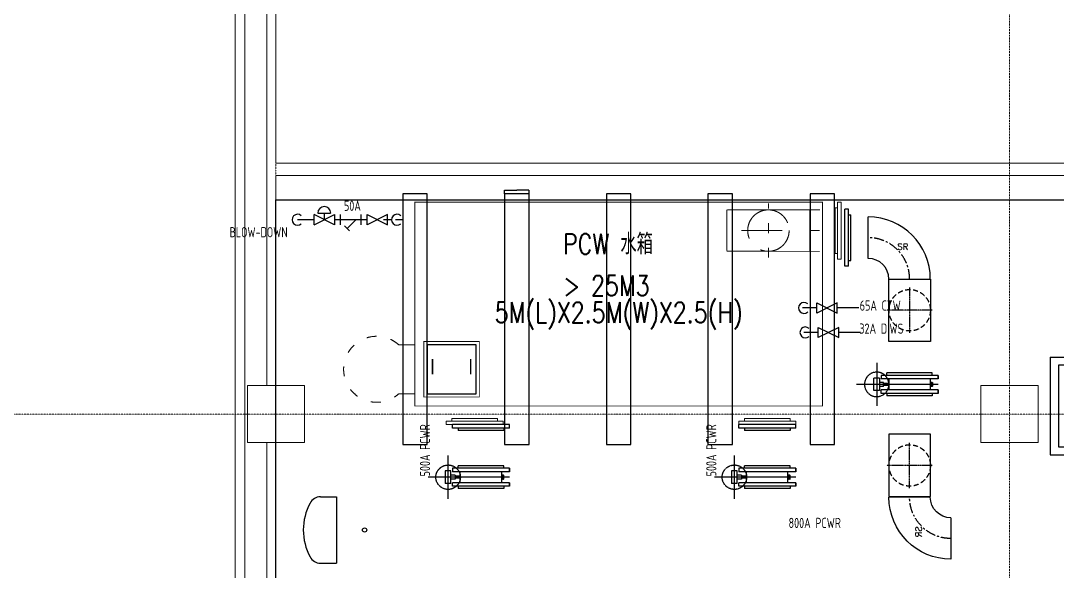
# Model space of a CAD drawing. Extents: x -181672 to 290600, y -29000 to 395522.
# Drawn here: x -3131 to 9586, y 43073 to 49823 of the extents above; entities that cross this region are included whole.
import ezdxf
from ezdxf.enums import TextEntityAlignment as Align

# ---------------------------------------------------------------- set-up
doc = ezdxf.new("R2010")
doc.units = 0
doc.header["$LTSCALE"] = 10
for name, pattern in [('H12PL2$0$JJP_三點線', [0.9, 0.3, -0.15, 0, -0.15, 0, -0.15, 0, -0.15]), ('XFM7P20PCW$0$CENTER', [2, 1.25, -0.25, 0.25, -0.25]), ('XFM7P20PCW$0$CENTER2', [1.125, 0.75, -0.125, 0.125, -0.125]), ('XFM7P20PCW$0$HIDDEN', [9.524999999999999, 6.35, -3.175]), ('XFM7Q20PCW-200K$0$ACAD_ISO03W100', [30, 12, -18]), ('XFM7Q20PCW-200K$0$Dashed', [2, 1, -1])]:
    doc.linetypes.add(name, pattern=pattern)
for name, color, linetype in [('H12PL2$0$A-WALL-EX', 252, 'Continuous'), ('H12PL2$0$A-WALL-IN', 252, 'Continuous'), ('H12PL2$0$S-COL', 252, 'Continuous'), ('H12PL2$0$S-GRID', 252, 'Continuous'), ('XFM7P20PCW$0$M-CWTR-CENT', 252, 'XFM7P20PCW$0$CENTER'), ('XFM7P20PCW$0$M-CWTR-VAVE', 252, 'Continuous'), ('XFM7P20PCW$0$P-EQU-PCW', 252, 'Continuous'), ('XFM7P20PCW$0$P-PCWR-20.7-P', 252, 'Continuous'), ('XFM7P20PCW$0$U-PCW-PIPE', 252, 'Continuous'), ('XFM7P20PCW$0$U-PCW-TXT', 252, 'Continuous'), ('XFM7P20PCW$0$U-PCW-V', 252, 'Continuous'), ('XFM7Q20PCW-200K$0$U-CDA-TXT', 4, 'Continuous')]:
    doc.layers.add(name, color=color, linetype=linetype)
doc.layers.add('XFM7Q20PCW-200K$0$PCW EQ', color=22, linetype='Continuous', lineweight=9)
doc.layers.add('XFM7Q20PCW-200K$0$PCW EQ (FUTURE)', color=252, linetype='XFM7Q20PCW-200K$0$ACAD_ISO03W100', lineweight=9)
doc.styles.add('XFM7P20PCW$0$181FB2-FEQU$0$ROMANS', font='romans.shx', dxfattribs={"width": 0.8})
doc.styles.add('XFM7P20PCW$0$aa-txt', font='isocp.shx', dxfattribs={"bigfont": 'chineset'})
doc.styles.add('XFM7P20PCW$0$Standard', font='txt.shx', dxfattribs={"bigfont": 'chineset.shx'})
doc.styles.add('XFM7Q20PCW-200K$0$aa-txt', font='simplex.shx', dxfattribs={"width": 0.8, "bigfont": 'chineset.shx'})
doc.dimstyles.new('XFM7P20PCW$0$Standard', dxfattribs={"dimtxt": 0.18, "dimasz": 0.18, "dimexe": 0.18, "dimexo": 0.0625, "dimgap": 0.09, "dimtad": 0, "dimtih": 1, "dimtoh": 1, "dimdec": 4, "dimzin": 0, "dimdsep": 46, "dimtxsty": 'XFM7P20PCW$0$Standard', "dimcen": 0.09, "dimadec": 0, "dimazin": 0, "dimtfac": 1, "dimtdec": 4, "dimtofl": 0, "dimtmove": 0, "dimatfit": 3, "dimfxl": 1, "dimtolj": 1, "dimtzin": 0, "dimarcsym": 0})

# ---------------------------------------------------------------- blocks, each defined once
blk = doc.blocks.new('H12PL2')
at = {"layer": 'H12PL2$0$A-WALL-EX', "lineweight": 0, "flags": 128}
for points in [[(-499.9999999999948, 83000.00000000029), (-500.0000000000055, 25000)], [(-380.0000000000055, 25000), (-379.9999999999948, 82880.00000000028)]]:
    blk.add_lwpolyline(points, dxfattribs=at)
at = {"layer": 'H12PL2$0$A-WALL-IN', "lineweight": 0, "flags": 128}
for points in [[(-112.499999999841, 59650), (-112.4999999998451, 45350)], [(1.557029465102518e-10, 48075), (1.590242966831355e-10, 59649.99999999999)], [(13684.99999999988, 48075), (1.56319401867222e-10, 48075)], [(1.56319401867222e-10, 47925), (14192.49996200202, 47925)], [(1.549210303788385e-10, 45350), (1.556599052553116e-10, 47925)], [(-112.4999999998453, 44650), (-112.4999999998494, 30350)], [(1.506169048848208e-10, 30350), (1.547201711891177e-10, 44650)]]:
    blk.add_lwpolyline(points, dxfattribs=at)
at = {"layer": 'H12PL2$0$S-COL', "lineweight": 0, "flags": 128}
for points in [[(-349.9999999999982, 44650), (350.0000000000018, 44650), (350.0000000000018, 45350), (-349.9999999999982, 45350)], [(8650.000000000375, 44650), (9350.000000000375, 44650), (9350.000000000375, 45350), (8650.000000000375, 45350)]]:
    blk.add_lwpolyline(points, close=True, dxfattribs=at)
at = {"layer": 'H12PL2$0$S-GRID', "linetype": 'H12PL2$0$JJP_三點線', "lineweight": 0}
for p, q in [((1.557145003924043e-10, 128250), (1.305875839912069e-10, -28000)), ((9000.000000000375, 128250), (9000.00000000035, -28000)), ((-28999.99999999985, 45000), (289599.9999999999, 45000))]:
    blk.add_line(p, q, dxfattribs=at)
blk = doc.blocks.new('XFM7P20PCW$0$Ca-800')
for p, q in [((-40.63999999999987, 0), (40.63999999999942, 0)), ((-40.63999999999987, -19.67765754930497), (-40.63999999999987, 0)), ((40.63999999999851, -19.67765754930451), (40.63999999999942, 0))]:
    blk.add_line(p, q)
for centre, radius, start, end in [((-26.22973333328218, -19.67765754933635), 14.41026666671772, 179.9999999998697, 241.9495431838868), ((26.22973333328218, -19.67765754933635), 14.41026666671772, 298.0504568161132, 1.302755197527456e-10), ((4.547473508864641e-13, 29.54866666666658), 70.18866666666534, 241.9495431841197, 298.0504568158803)]:
    blk.add_arc(centre, radius, start, end)
blk = doc.blocks.new('XFM7P20PCW$0$PCW-DOSING')
for p, q in [((170, 120), (-170, 120.0000000000073)), ((-170, 120.0000000000073), (-170, 7.275957614183426e-12)), ((170, 0), (170, 120)), ((160, 110), (-160, 110.0000000000073)), ((-160, 110.0000000000073), (-160, 10.00000000000728)), ((152, 102), (-152, 102.0000000000073)), ((-152, 102.0000000000073), (-152, 18.00000000000728)), ((152, 18), (152, 102)), ((160, 10), (160, 110)), ((-152, 18.00000000000728), (152, 18)), ((170, 0), (-170, 7.275957614183426e-12)), ((-160, 10.00000000000728), (160, 10))]:
    blk.add_line(p, q)
for points in [[(-74.99999999999636, 44.99999999999636), (-49.99999999999636, 44.99999999999636), (-49.99999999999636, 74.99999999999636), (-74.99999999999636, 74.99999999999636)], [(-44.99999999999636, 44.99999999999636), (-19.99999999999636, 44.99999999999636), (-19.99999999999636, 74.99999999999636), (-44.99999999999636, 74.99999999999636)], [(-14.99999999999636, 44.99999999999636), (10.00000000000364, 44.99999999999636), (10.00000000000364, 74.99999999999636), (-14.99999999999636, 74.99999999999636)], [(65.00000000000364, 75.00000000000364), (65.00000000000364, 44.99999999999636), (15.00000000000364, 44.99999999999636), (15.00000000000364, 75.00000000000364)], [(120.0000000000036, 75.00000000000364), (120.0000000000036, 44.99999999999636), (70.00000000000364, 44.99999999999636), (70.00000000000364, 75.00000000000364)]]:
    blk.add_lwpolyline(points, close=True)
at = {"linetype": 'Continuous'}
blk.add_circle((-99.99999999999636, 60.00000000000728), 20, dxfattribs=at)
at = {"style": 'XFM7P20PCW$0$181FB2-FEQU$0$ROMANS', "width": 0.8}
blk.add_attdef('NAME', text='', height=30, dxfattribs=at).set_placement((0, 152.3514932013422), align=Align.MIDDLE)
blk = doc.blocks.new('XFM7P20PCW$0$SL20')
at = {"color": 0, "linetype": 'ByBlock'}
for p, q in [((0, -34.92500000000007), (0, 34.92499999999995)), ((4.286249999999995, 34.92499999999995), (0, 34.92499999999995)), ((4.286249999999995, -34.92500000000007), (4.286249999999995, 34.92499999999995)), ((4.286249999999995, 27.93999999999994), (7.302500000000009, 27.93999999999994)), ((7.302500000000009, -27.94000000000005), (7.302500000000009, 27.93999999999994)), ((4.286249999999995, -34.92500000000007), (0, -34.92500000000007)), ((4.286249999999995, -27.94000000000005), (7.302500000000009, -27.94000000000005))]:
    blk.add_line(p, q, dxfattribs=at)
blk = doc.blocks.new('XFM7P20PCW$0$A$C4E284B51')
at = {"color": 1}
for p, q in [((57710.59169930325, -10947.60559663876), (57710.59169930324, -9949.231957551732)), ((57446.09261878484, -10195.35975598193), (57975.09077982211, -10195.35975598193))]:
    blk.add_line(p, q, dxfattribs=at)
at = {"layer": 'XFM7P20PCW$0$M-CWTR-VAVE'}
for p, q in [((57786.95291247393, -10160.35975598193), (57634.23094286933, -10160.35975598193)), ((57634.23094286933, -10230.35975598186), (57634.23094286933, -10160.35975598193)), ((57786.95291247393, -10230.35975598196), (57786.95291247393, -10160.35975598193)), ((57634.23094286933, -10230.35975598186), (57786.95291247393, -10230.35975598196)), ((57685.49366008758, -10280.55583441329), (57685.49366008758, -10230.35975598193)), ((57735.68973851891, -10280.55583441329), (57685.49366008758, -10280.55583441329)), ((57698.04267969541, -10344.35559663879), (57698.04267969541, -10280.55583441329)), ((57723.14071891108, -10344.35559663879), (57723.14071891108, -10280.55583441329)), ((57735.68973851891, -10280.55583441329), (57735.68973851891, -10230.35975598193)), ((57643.12294930313, -10344.35559663879), (57778.06044930301, -10344.35559663879)), ((57643.12294930313, -10852.3555966389), (57778.06044930301, -10852.3555966389)), ((57685.49366008758, -10875.58328539379), (57685.49366008758, -10857.375204467)), ((57691.76816989144, -10880.60289323652), (57729.41522871493, -10880.60289323652)), ((57698.04267969541, -10875.58328539379), (57698.04267969541, -10857.37520447941)), ((57723.14071891108, -10875.58328539379), (57723.14071891108, -10857.37520442753)), ((57735.68973851891, -10875.58328539379), (57735.68973851891, -10857.37520442753)), ((57643.12294930313, -10947.60559663862), (57600.26044930308, -10947.60559663862)), ((57778.06044930301, -10947.60559663862), (57820.92294930306, -10947.60559663862))]:
    blk.add_line(p, q, dxfattribs=at)
at = {"layer": 'XFM7P20PCW$0$M-CWTR-VAVE', "linetype": 'XFM7P20PCW$0$CENTER2'}
blk.add_circle((57710.59169930348, -10195.35975598193), 150, dxfattribs=at)
at = {"layer": 'XFM7P20PCW$0$M-CWTR-VAVE'}
for centre, radius, start, end in [((57679.21915028361, -10858.78696918809), 6.431372549021235, 12.68038349177101, 90), ((57691.76816989144, -10858.78696918809), 6.431372549021235, 12.68038349177101, 167.319616508229), ((57691.76816989144, -10874.17152068732), 6.431372549021235, 192.680383491771, 347.319616508229), ((57710.59169930324, -10870.55167507044), 18.19607843137503, 46.39718102745739, 133.6028189725426), ((57710.59169930324, -10862.40681480494), 18.19607843137503, 226.3971810274574, 313.6028189725427), ((57729.41522871493, -10858.78696918809), 6.431372549021235, 12.68038349177101, 167.319616508229), ((57729.41522871493, -10874.17152068732), 6.431372549021235, 192.680383491771, 347.319616508229), ((57741.96424832277, -10858.78696918809), 6.431372549021235, 90, 167.319616508229)]:
    blk.add_arc(centre, radius, start, end, dxfattribs=at)
at = {"layer": 'XFM7P20PCW$0$M-CWTR-VAVE', "yscale": 10, "zscale": 10}
for p, xscale in [((57643.12294930313, -10598.35559663862), -10), ((57778.06044930301, -10598.35559663876), 10)]:
    blk.add_blockref('XFM7P20PCW$0$SL20', p, dxfattribs=dict(at, xscale=xscale))
blk = doc.blocks.new('XFM7P20PCW$0$A$C58828169')
at = {"color": 1, "linetype": 'XFM7P20PCW$0$CENTER'}
for p, q in [((466.5227012373216, 926.4223261040825), (466.5227012373216, 366.4223261046063)), ((2369.878773950419, 926.4223261040815), (2369.878773950419, 366.4223261046054)), ((186.5227012375835, 646.4223261043444), (746.5227012370597, 646.4223261043444)), ((2649.878773950157, 646.4223261043435), (2089.878773950681, 646.4223261043444))]:
    blk.add_line(p, q, dxfattribs=at)
at = {"layer": 'XFM7P20PCW$0$P-PCWR-20.7-P'}
for points in [[(84.78429272031644, 904.0529693231874), (848.2611097546614, 904.0529693231874), (848.2611097546614, 395.1236390866325), (84.78429272031644, 395.1236390866325)], [(2751.617182467424, 904.0529693231865), (1988.140365433079, 904.0529693231874), (1988.140365433079, 395.1236390866325), (2751.617182467424, 395.1236390866316)]]:
    blk.add_lwpolyline(points, close=True, dxfattribs=at)
at = {"layer": 'XFM7P20PCW$0$P-PCWR-20.7-P', "color": 1, "linetype": 'XFM7P20PCW$0$HIDDEN'}
for centre in [(466.5227012374962, 650.0529693231874), (2369.878773950244, 650.0529693231865)]:
    blk.add_circle(centre, 254, dxfattribs=at)
at = {"xscale": -1, "rotation": 180}
blk.add_blockref('XFM7P20PCW$0$A$C4E284B51', (-56334.78310806971, -9950.236116894863), dxfattribs=at)
blk = doc.blocks.new('XFM7P20PCW$0$90h-20')
at = {"ltscale": 1000}
for p, q in [((4.35795103145847, 25.40000000002328), (4.35795103145847, 76.20000000001164)), ((29.75795103148175, 0), (80.55795103147011, 0))]:
    blk.add_line(p, q, dxfattribs=at)
for radius in [76.2, 25.40000000000001]:
    blk.add_arc((4.35795103145847, 0), radius, 0, 90, dxfattribs=at)
at = {"layer": 'XFM7P20PCW$0$M-CWTR-CENT'}
blk.add_arc((4.35795103145847, 0), 50.80000000000001, 0, 90, dxfattribs=at)
at = {"style": 'XFM7P20PCW$0$Standard'}
blk.add_text('SR', height=7.5, dxfattribs=at).set_placement((40.27897551573551, 35.92102448427613))
blk = doc.blocks.new('XFM7P20PCW$0$SL500')
for p, q in [((0, -34.92500000000007), (0, 34.92499999999995)), ((4.286249999999995, 34.92499999999995), (0, 34.92499999999995)), ((4.286249999999995, -34.92500000000007), (4.286249999999995, 34.92499999999995)), ((4.286249999999995, 27.93999999999994), (7.302500000000009, 27.93999999999994)), ((7.302500000000009, -27.94000000000005), (7.302500000000009, 27.93999999999994)), ((4.286249999999995, -34.92500000000007), (0, -34.92500000000007)), ((4.286249999999995, -27.94000000000005), (7.302500000000009, -27.94000000000005))]:
    blk.add_line(p, q)
blk = doc.blocks.new('*D593')
at = {"color": 0, "lineweight": -2, "transparency": 16777216}
for p, q in [((2804.68288735603, 47699.5625), (2804.68288735603, 47745.35426252738)), ((2804.86288735603, 47745.17426252738), (2954.05288735603, 47745.17426252738)), ((3104.50288735603, 47745.17426252738), (2955.31288735603, 47745.17426252738)), ((3104.68288735603, 47699.5625), (3104.68288735603, 47745.35426252738))]:
    blk.add_line(p, q, dxfattribs=at)
at = {"color": 0, "transparency": 16777216}
for points in [[(2804.86288735603, 47745.20426252738), (2804.86288735603, 47745.14426252738), (2804.68288735603, 47745.17426252738)], [(3104.50288735603, 47745.20426252738), (3104.50288735603, 47745.14426252738), (3104.68288735603, 47745.17426252738)]]:
    blk.add_solid(points, dxfattribs=at)
at = {"layer": 'DEFPOINTS', "color": 0, "transparency": 16777216}
for p in [(2804.68288735603, 47745.17426252738), (2804.68288735603, 47699.5), (3104.68288735603, 47699.5)]:
    blk.add_point(p, dxfattribs=at)
at = {"color": 0, "transparency": 16777216, "insert": (2954.68288735603, 47745.17426252738), "char_height": 0.18, "attachment_point": 5, "style": 'XFM7P20PCW$0$Standard'}
blk.add_mtext('\\A1;300.0000', dxfattribs=at)
blk = doc.blocks.new('XFM7Q20PCW-200K$0$SL500')
for p, q in [((0, -34.92500000000007), (0, 34.92499999999995)), ((4.286249999999995, 34.92499999999995), (0, 34.92499999999995)), ((4.286249999999995, -34.92500000000007), (4.286249999999995, 34.92499999999995)), ((4.286249999999995, 27.93999999999994), (7.302500000000009, 27.93999999999994)), ((7.302500000000009, -27.94000000000005), (7.302500000000009, 27.93999999999994)), ((4.286249999999995, -34.92500000000007), (0, -34.92500000000007)), ((4.286249999999995, -27.94000000000005), (7.302500000000009, -27.94000000000005))]:
    blk.add_line(p, q)
blk = doc.blocks.new('XFM7Q20PCW-200K')
at = {"color": 9}
for points in [[(1554.68288735603, 44628.7481116642), (1854.68288735603, 44628.7481116642), (1854.68288735603, 47699.5), (1554.68288735603, 47699.5)], [(2804.68288735603, 44628.7481116642), (3104.68288735603, 44628.7481116642), (3104.68288735603, 47699.5), (2804.68288735603, 47699.5)], [(4054.68288735603, 44628.7481116642), (4354.68288735603, 44628.7481116642), (4354.68288735603, 47699.5), (4054.68288735603, 47699.5)], [(5300, 44628.7481116642), (5600, 44628.7481116642), (5600, 47699.5), (5300, 47699.5)], [(6554.68288735603, 44628.7481116642), (6854.68288735603, 44628.7481116642), (6854.68288735603, 47699.5), (6554.68288735603, 47699.5)]]:
    blk.add_lwpolyline(points, close=True, dxfattribs=at)
blk.add_lwpolyline([(0, 47628.7481116642), (17450.00000000006, 47628.7481116642), (17450.00000000006, 29914.99999999994), (0, 29914.99999999994)], close=True)
at = {"layer": 'XFM7Q20PCW-200K$0$PCW EQ', "color": 252, "linetype": 'XFM7Q20PCW-200K$0$Dashed', "ltscale": 50}
blk.add_line((5711.550488566678, 47250.33447185484), (6549.750488566679, 47250.33447185491), dxfattribs=at)
blk.add_lwpolyline([(6041.750488566669, 47504.33447185486), (5533.750488566669, 47504.33447185488), (5533.750488566651, 46996.33447185488), (6041.750488566651, 46996.33447185486)], dxfattribs=at)
blk.add_circle((6041.750488566679, 47250.33447185486), 254, dxfattribs=at)
blk.add_arc((6041.750488566679, 47250.33447185486), 254, 90, 270, dxfattribs=at)
at = {"layer": 'XFM7Q20PCW-200K$0$PCW EQ (FUTURE)'}
for p, q in [((6041.75048856669, 46920.13447185486), (6041.750488566667, 47580.53447185486)), ((6551.39609043729, 47504.32914107942), (6706.328489227521, 47503.3253521173)), ((6549.750488566679, 47250.33447185488), (6704.68288735603, 47249.33068289277)), ((6548.104886696067, 46996.33980263033), (6703.037285484538, 46995.33601366823))]:
    blk.add_line(p, q, dxfattribs=at)
at = {"layer": 'XFM7Q20PCW-200K$0$PCW EQ (FUTURE)', "const_width": 10}
for points in [[(1704.68288735603, 47599.5), (1704.68288735603, 45099.5), (6704.68288735603, 45099.5), (6704.68288735603, 47599.5)], [(1814.68288735603, 45209.5), (2494.68288735603, 45209.5), (2494.68288735603, 45889.5), (1814.68288735603, 45889.5)], [(1854.68288735603, 45249.5), (2454.68288735603, 45249.5), (2454.68288735603, 45849.5), (1854.68288735603, 45849.5)], [(1924.98901089537, 45671.21658938419), (1916.068800021079, 45671.21658938419), (1916.068800021079, 45494.19014799548), (1924.98901089537, 45494.19014799548)], [(2384.37676381669, 45671.21658938419), (2393.29697469098, 45671.21658938419), (2393.29697469098, 45494.19014799548), (2384.37676381669, 45494.19014799548)]]:
    blk.add_lwpolyline(points, close=True, dxfattribs=at)
for points in [[(6041.750488566669, 47504.33447185486), (6549.750488566669, 47504.33447185488), (6549.750488566688, 46996.33447185488), (6041.750488566688, 46996.33447185486)], [(1506.734263633786, 45249.5), (1704.68288735603, 45249.5), (1704.68288735603, 45849.5), (1506.734263633786, 45849.5)]]:
    blk.add_lwpolyline(points, dxfattribs=at)
at = {"layer": 'XFM7Q20PCW-200K$0$PCW EQ (FUTURE)'}
blk.add_arc((1234.989151628106, 45549.5), 404.7782181627117, 47.82918007056124, 312.1708199294388, dxfattribs=at)
at = {"layer": 'XFM7Q20PCW-200K$0$PCW EQ (FUTURE)', "xscale": -10, "yscale": 10, "zscale": 10}
blk.add_blockref('XFM7Q20PCW-200K$0$SL500', (6932.640286145362, 47248.32689393094), dxfattribs=at)
at = {"layer": 'XFM7Q20PCW-200K$0$PCW EQ (FUTURE)', "xscale": -10, "yscale": 10, "zscale": 10, "rotation": 270}
for p in [(2438.189420752689, 44871.54260121095), (6028.4093818611, 44871.54260121067)]:
    blk.add_blockref('XFM7Q20PCW-200K$0$SL500', p, dxfattribs=at)
at = {"layer": 'XFM7Q20PCW-200K$0$U-CDA-TXT', "char_height": 250, "attachment_point": 1, "style": 'XFM7Q20PCW-200K$0$aa-txt'}
for s, insert in [('PCW 水箱', (3522.194235332543, 47210.46578256093)), ('> 25M3', (3522.194235332543, 46699.87354839646)), ('5M(L)X2.5M(W)X2.5(H)', (2683.39526355057, 46370.80090854672))]:
    blk.add_mtext(s, dxfattribs=dict(at, insert=insert))
blk = doc.blocks.new('XFM7P20PCW')
for points in [[(0, 47628.7481116642), (17450.00000000006, 47628.7481116642), (17450.00000000006, 29914.99999999994), (0, 29914.99999999994)], [(1854.68288735603, 45249.5), (2454.68288735603, 45249.5), (2454.68288735603, 45849.5), (1854.68288735603, 45849.5)]]:
    blk.add_lwpolyline(points, close=True)
at = {"layer": 'XFM7P20PCW$0$P-PCWR-20.7-P'}
blk.add_circle((1087.196473450866, 43579.71752358214), 25.95344911832217, dxfattribs=at)
at = {"layer": 'XFM7P20PCW$0$U-PCW-PIPE'}
for p, q in [((468.1761830831092, 47383.54260121072), (264.0340713983314, 47383.54260121072)), ((788.4249486030458, 47383.54260020955), (718.1744701815333, 47383.54260020955)), ((1119.585905395637, 47383.54260020955), (1042.018497884404, 47383.54260020955)), ((1416.409381859834, 47383.54260121072), (1317.996642072234, 47383.54260071013)), ((1566.409381859834, 47383.54260121072), (1467.996642072234, 47383.54260071013)), ((6559.376591711694, 46301.54260121067), (6460.963851924094, 46301.54260071008)), ((6636.943999222927, 46301.54260798138), (6559.376591711694, 46301.54260798138)), ((7152.393444065423, 46301.54260071008), (6886.941996111924, 46301.54260071008)), ((6576.822121648624, 46001.54260171127), (6478.409381861024, 46001.54260121068)), ((6654.389529159856, 46001.54260848198), (6576.822121648624, 46001.54260848198)), ((7169.838974002352, 46001.54260121068), (6904.387526048853, 46001.54260121068))]:
    blk.add_line(p, q, dxfattribs=at)
for centre, start, end in [((264.0340713983314, 47383.54260121072), 47.15038599968819, 312.8496140003118), ((1485.442172009163, 47383.54260121072), 47.15038599968819, 312.8496140003118), ((6478.409381861024, 46301.54260121067), 47.15038599966803, 312.849614000332), ((6495.854911797953, 46001.54260171127), 47.15038599966859, 312.8496140003314)]:
    blk.add_arc(centre, 66.666653333336, start, end, dxfattribs=at)
at = {"layer": 'XFM7P20PCW$0$U-PCW-V'}
for p, q in [((718.1744735188695, 47321.04303510925), (468.176179745773, 47446.04216530985)), ((468.1761864204454, 47321.04302176107), (468.176179745773, 47446.04216530985)), ((468.1761864204454, 47321.04302176107), (718.174466844197, 47446.04217865803)), ((513.6027650376345, 47465.40370937852), (670.7795094056783, 47465.40371987103)), ((593.1753182304819, 47465.40371469055), (593.1753266324667, 47383.54260020955)), ((718.174466844197, 47446.04217865803), (718.1744735188695, 47321.04303510925)), ((788.4249519884033, 47446.9409943006), (788.4249452176882, 47320.14421965992)), ((788.4249519884033, 47446.9409943006), (788.4249452176882, 47320.14421965992)), ((1042.018501269471, 47446.94098075917), (1042.018494499047, 47320.14420611966)), ((1042.018501269471, 47446.94098075917), (1042.018497884404, 47383.54259343883)), ((1042.018497884404, 47383.54259343883), (788.4249486030458, 47383.54260698026)), ((978.6201105640648, 47383.54259682535), (872.0172858728474, 47276.93978351723)), ((1042.018497884404, 47383.54259343883), (1042.018494499047, 47320.14420611966)), ((901.7593417472235, 47246.65185063677), (842.52979252355, 47306.96848170897))]:
    blk.add_line(p, q, dxfattribs=at)
for points in [[(1369.583902284634, 47321.04310098752), (1369.583902284634, 47446.04209943158), (1119.585905395637, 47321.04310098752), (1119.585905395637, 47446.04209943158)], [(6886.941996111924, 46239.04310875935), (6886.941996111924, 46364.04210720342), (6636.943999222927, 46239.04310875935), (6636.943999222927, 46364.04210720342)], [(6904.387526048853, 45939.04310925995), (6904.387526048853, 46064.04210770402), (6654.389529159856, 45939.04310925995), (6654.389529159856, 46064.04210770402)]]:
    blk.add_lwpolyline(points, close=True, dxfattribs=at)
blk.add_arc((592.7407062578859, 47465.40371466028), 79.13794122030853, 3.823638614950981e-06, 180.0000038236386, dxfattribs=at)
for name, p, rotation in [('XFM7P20PCW$0$A$C58828169', (7125.476785797431, 46740.32689393067), 270), ('XFM7P20PCW$0$A$C4E284B51', (-8083.03587212446, -13484.10949672892), 90), ('XFM7P20PCW$0$A$C4E284B51', (-4570.474513619836, -13484.10949672893), 90)]:
    blk.add_blockref(name, p, dxfattribs=dict(rotation=rotation))
at = {"layer": 'XFM7P20PCW$0$P-EQU-PCW'}
ref = blk.add_blockref('XFM7P20PCW$0$PCW-DOSING', (11200, 45699.99999999999), dxfattribs=dict(at, xscale=10, yscale=10, zscale=10, rotation=180))
ref.add_attrib('NAME', 'DOSING SYSTEM', dxfattribs={"layer": '0', "height": 250, "style": 'XFM7P20PCW$0$Standard'}).set_placement((11200, 44176.48506798664), align=Align.MIDDLE)
at = {"layer": 'XFM7P20PCW$0$P-PCWR-20.7-P', "xscale": 10, "yscale": 10, "zscale": 10}
for name, p in [('XFM7P20PCW$0$SL500', (6981.409381861027, 47163.54260121064)), ('XFM7P20PCW$0$90h-20', (7223.020914569994, 46655.54260121036))]:
    blk.add_blockref(name, p, dxfattribs=at)
at = {"layer": 'XFM7P20PCW$0$P-PCWR-20.7-P', "yscale": 10, "zscale": 10}
for name, p, xscale, rotation in [('XFM7P20PCW$0$SL500', (2516.40938186059, 44871.54260121068), -10, 90), ('XFM7P20PCW$0$SL500', (6028.970740365214, 44871.54260121067), -10, 90), ('XFM7P20PCW$0$Ca-800', (742.210268552637, 43579.31752358214), 10, 270), ('XFM7P20PCW$0$90h-20', (8282.135759766417, 44026.22466016085), -10, 90)]:
    blk.add_blockref(name, p, dxfattribs=dict(at, xscale=xscale, rotation=rotation))
at = {"layer": 'XFM7P20PCW$0$U-PCW-TXT', "style": 'XFM7P20PCW$0$aa-txt', "width": 0.8}
for s, p in [('50A', (938.3325143671391, 47554.871783953)), ('65A CTW', (7414.097796487422, 46330.97834251337)), ('32A DIWS', (7428.100345833449, 46048.31426310997))]:
    blk.add_text(s, height=124.999975000005, dxfattribs=at).set_placement(p, align=Align.MIDDLE_CENTER)
for s, p in [('BLOW-DOWN', (-568.751335735069, 47168.18680724462)), ('800A PCWR', (6289.426861932625, 43603.38910072847))]:
    blk.add_text(s, height=124.999975000005, dxfattribs=at).set_placement(p)
for p in [(1891.062601318422, 44236.40160875873), (5403.623959823046, 44236.40160875872)]:
    blk.add_text('500A PCWR', height=124.999975000005, rotation=90, dxfattribs=at).set_placement(p)
dim = blk.add_linear_dim(base=(2804.68288735603, 47745.17426252738), p1=(3104.68288735603, 47699.5), p2=(2804.68288735603, 47699.5), dimstyle='XFM7P20PCW$0$Standard')
dim.commit()
dim.dimension.update_dxf_attribs({"geometry": '*D593', "text_midpoint": (2954.68288735603, 47745.17426252738)})

msp = doc.modelspace()

# ---------------------------------------------------------------- block references
for name in ['XFM7P20PCW', 'XFM7Q20PCW-200K', 'H12PL2']:
    msp.add_blockref(name, (0, 0))

doc.saveas('drawing.dxf')
